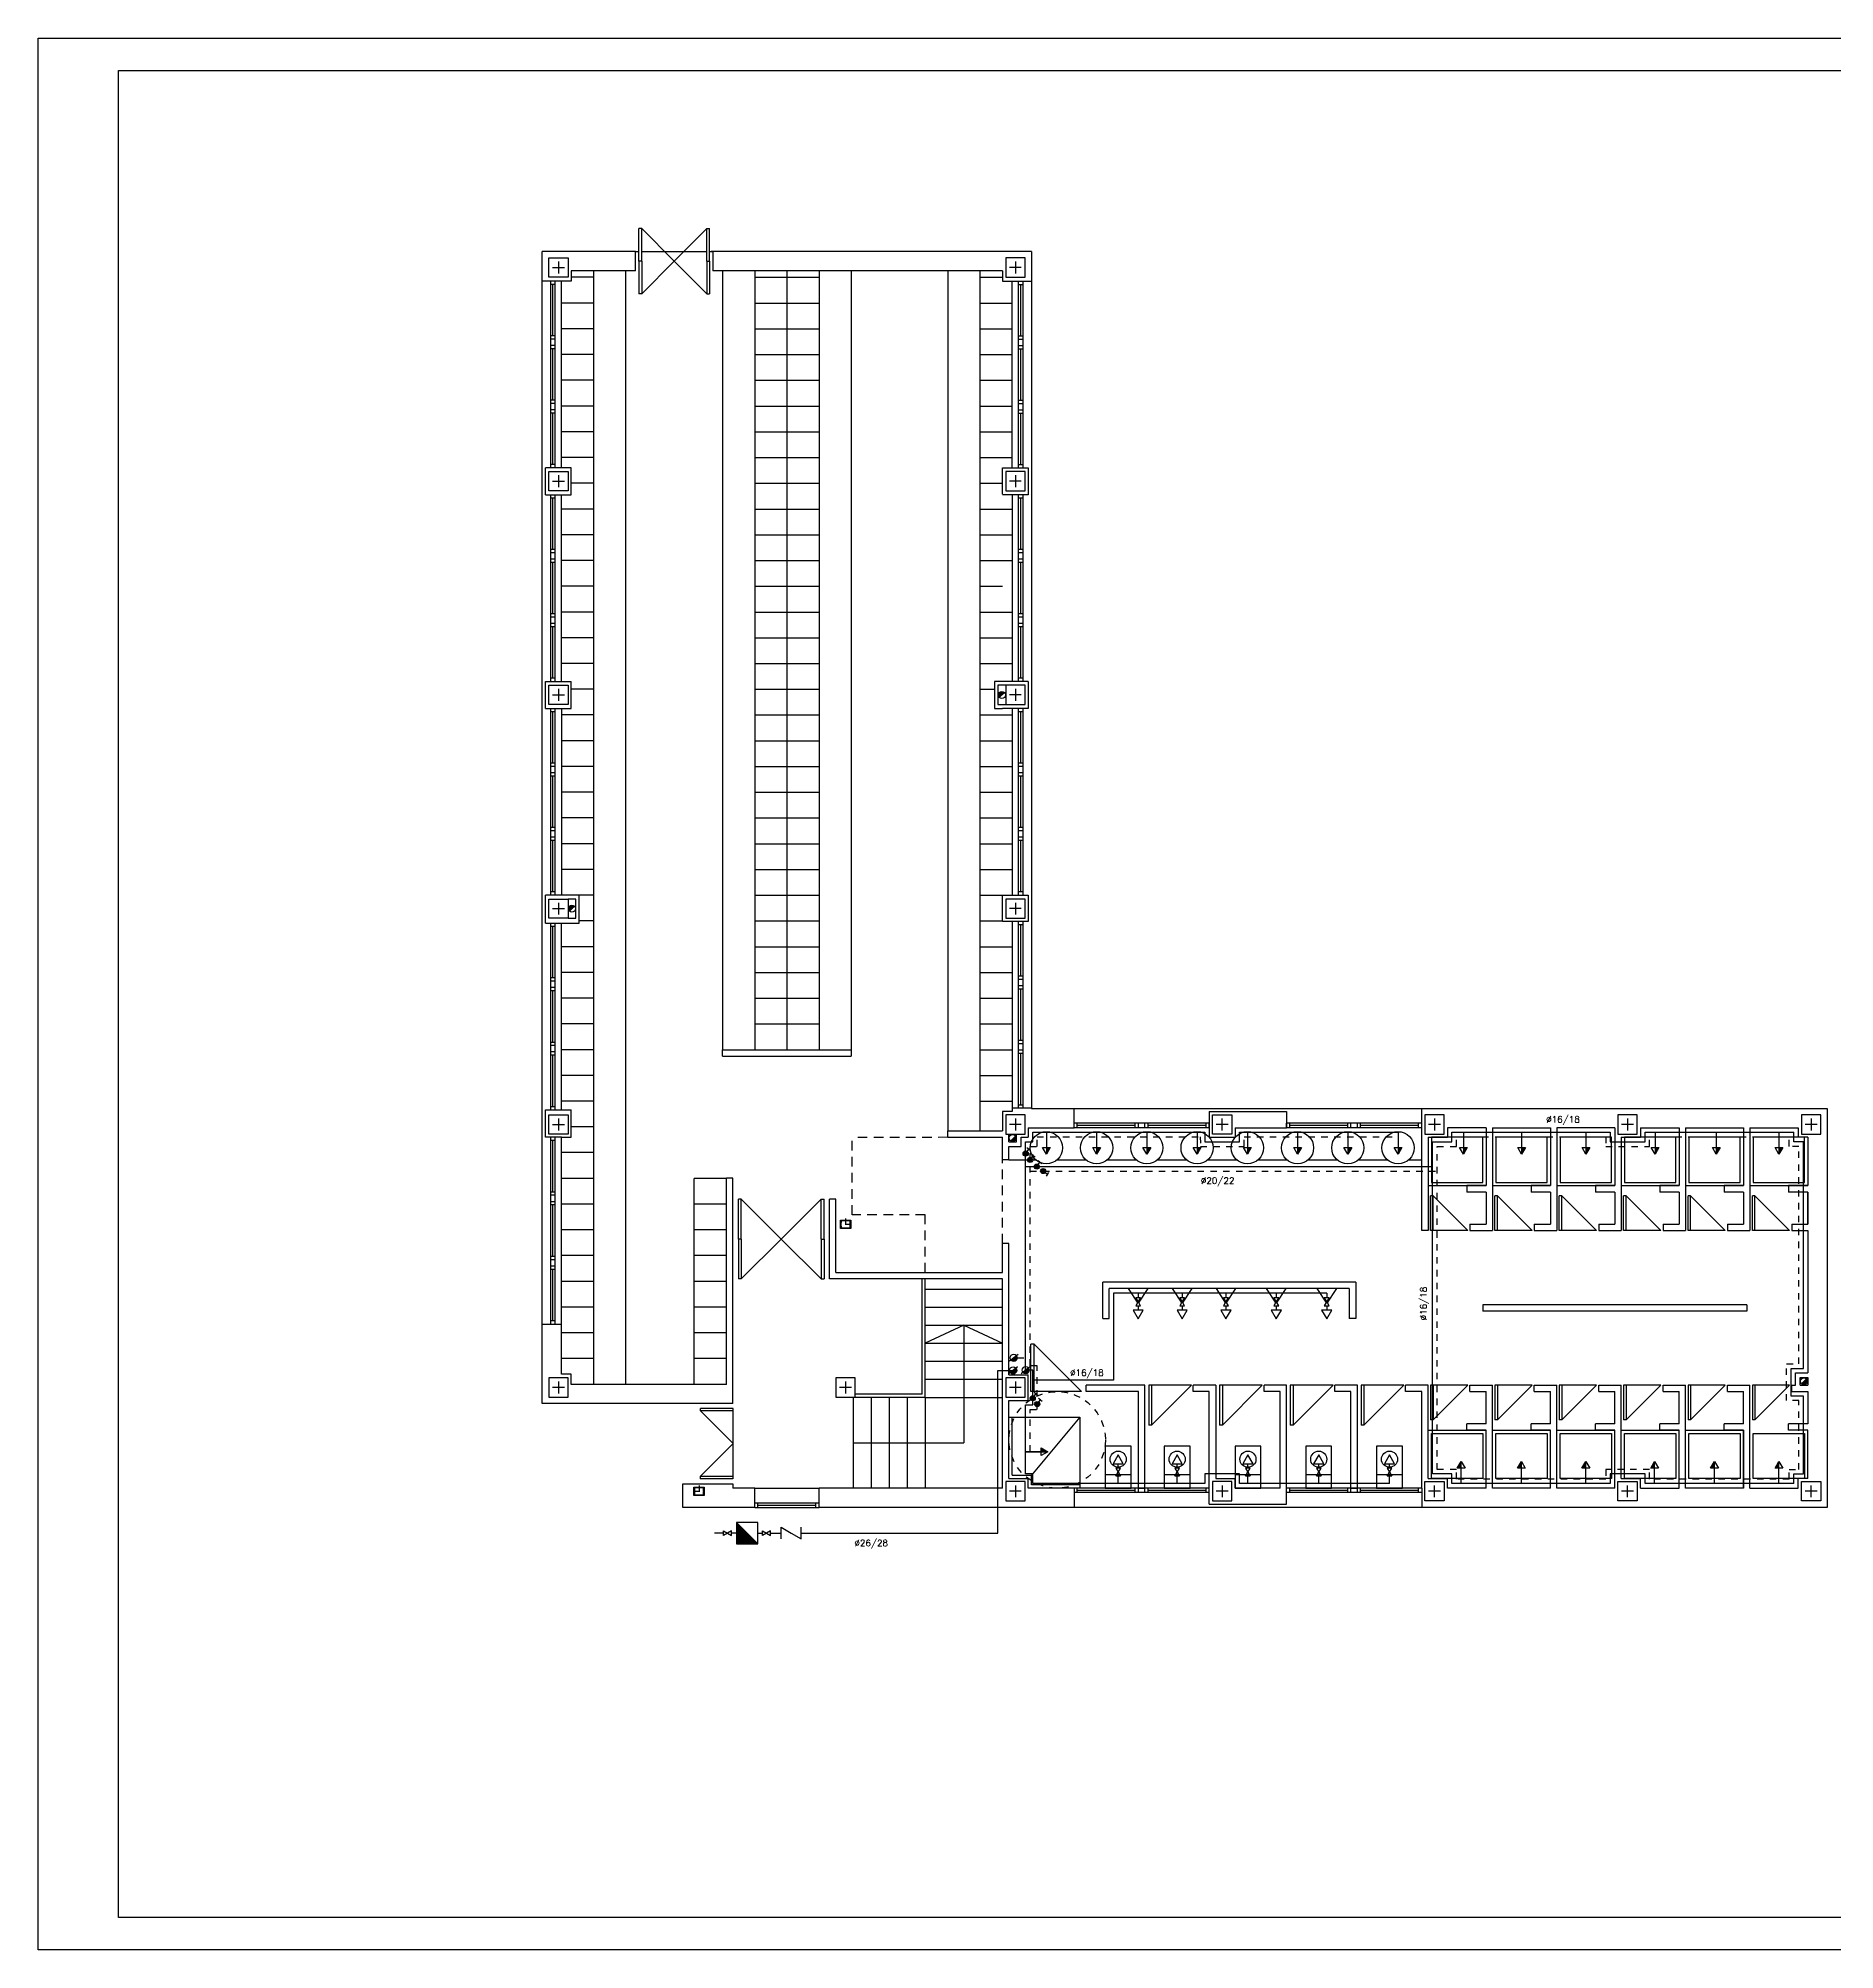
# Model space of a CAD drawing. Header units: millimetres. Extents: x 199.7 to 241.8, y 132.7 to 162.4.
# Drawn here: x 199.74 to 227.65, y 132.66 to 162.36 of the extents above; entities that cross this region are included whole.
import ezdxf

# ---------------------------------------------------------------- set-up
doc = ezdxf.new("R2010")
doc.units = ezdxf.units.MM
doc.header["$LTSCALE"] = 0.3
for name, pattern in [('TRAZO_Y_PUNTO', [1, 0.5, -0.25, 0, -0.25]), ('TRAZOS', [0.75, 0.5, -0.25]), ('TRAZOS2', [0.375, 0.25, -0.125])]:
    doc.linetypes.add(name, pattern=pattern)
for name, color, linetype in [('01', 9, 'Continuous'), ('015', 1, 'Continuous'), ('06', 6, 'Continuous'), ('AF', 5, 'Continuous'), ('Albañilería', 4, 'Continuous'), ('FT-aguac', 5, 'TRAZOS2'), ('FT-aguaf', 5, 'Continuous'), ('FT-tex', 3, 'Continuous'), ('LINEA', 3, 'Continuous'), ('MUROS', 2, 'Continuous'), ('PILARES', 2, 'Continuous'), ('PUERTAS', 3, 'Continuous'), ('TEXTOS', 7, 'Continuous'), ('VENTANAS', 9, 'Continuous')]:
    doc.layers.add(name, color=color, linetype=linetype)
doc.styles.get("Standard").update_dxf_attribs({"font": 'romans.shx'})

# ---------------------------------------------------------------- blocks, each defined once
blk = doc.blocks.new('UPN160')
blk.add_lwpolyline([(-20, 149), (-60, 152, -0.391021), (-65, 157), (-65, 160), (0, 160), (0, 0), (-65, 0), (-65, 3, -0.391021), (-60, 8), (-20, 11, 0.391021), (-10, 22), (-10, 138, 0.391021)], format="xyb", close=True)
blk = doc.blocks.new('A$C7497160C')
at = {"linetype": 'Continuous'}
for p, q in [((0.7, 0.05), (0, 0.75)), ((0, 0.75), (0, 0.05)), ((0, 0.05), (0, 0)), ((0, 0.05), (0.7, 0.05)), ((0.7, 0.05), (0.7, 0)), ((0, 0), (0.7, 0))]:
    blk.add_line(p, q, dxfattribs=at)
blk = doc.blocks.new('A$C64186889')
at = {"layer": 'PILARES', "linetype": 'Continuous', "ltscale": 0.07}
for p, q in [((0.243, 0.15), (0.057, 0.15)), ((0.15, 0.243), (0.15, 0.057))]:
    blk.add_line(p, q, dxfattribs=at)
blk.add_lwpolyline([(0, 0), (0.3, 0), (0.3, 0.3), (0, 0.3)], close=True, dxfattribs=at)
blk = doc.blocks.new('A$C702115F4')
at = {"linetype": 'Continuous'}
for p, q in [((0, 0), (0.15, 0.225)), ((0, 0), (0.3, 0)), ((0.15, 0.225), (0.3, 0))]:
    blk.add_line(p, q, dxfattribs=at)
blk = doc.blocks.new('A$C29B5331B')
at = {"layer": 'PUERTAS'}
for p, q in [((0.044, 1.24), (0, 1.24)), ((0, 0.62), (0, 1.24)), ((0.044, 1.24), (0.664, 0.62)), ((0.044, 0.62), (0.044, 1.24)), ((1.285, 1.24), (0.664, 0.62)), ((1.285, 1.24), (1.329, 1.24)), ((1.285, 0.62), (1.285, 1.24)), ((1.329, 0.62), (1.329, 1.24)), ((0.044, 0.62), (0, 0.62)), ((0.044, 0.62), (0, 0.62)), ((0, 0.62), (0, 0)), ((0.044, 0), (0.664, 0.62)), ((0.044, 0.62), (0.044, 0)), ((1.285, 0), (0.664, 0.62)), ((1.285, 0.62), (1.329, 0.62)), ((1.285, 0.62), (1.329, 0.62)), ((1.285, 0.62), (1.285, 0)), ((1.329, 0.62), (1.329, 0)), ((0.044, 0), (0, 0)), ((1.285, 0), (1.329, 0))]:
    blk.add_line(p, q, dxfattribs=at)
blk = doc.blocks.new('A$C301E6BFE')
at = {"linetype": 'Continuous'}
blk.add_line((0.441, 0), (0.441, 0.4), dxfattribs=at)
blk.add_lwpolyline([(0, 0.4), (0, 0), (0.65, 0), (0.65, 0.4)], close=True, dxfattribs=at)
blk.add_circle((0.201, 0.2), 0.125, dxfattribs=at)
blk = doc.blocks.new('A1H')
at = {"layer": '015'}
blk.add_lwpolyline([(-831, -10), (-831, 584), (10, 584), (10, -10)], close=True, dxfattribs=at)
at = {"layer": '06'}
blk.add_lwpolyline([(-806, 0), (-806, 574), (0, 574), (0, 0)], close=True, dxfattribs=at)
blk = doc.blocks.new('A$C4EC24028')
at = {"layer": 'FT-aguaf'}
blk.add_hatch(color=256, dxfattribs=at).paths.add_polyline_path([(-0.043, -0.034, 0.708028), (0.055, 0, 0.170941), (0.043, 0.034)])
blk.add_line((0.067, 0.054), (-0.067, -0.054), dxfattribs=at)
blk.add_circle((0, 0), 0.055, dxfattribs=at)
blk = doc.blocks.new('A$C485E7C59')
at = {"layer": 'AF'}
blk.add_hatch(color=256, dxfattribs=at).paths.add_polyline_path([(0, 0.104), (0, 0), (0.06, 0)])
blk.add_line((0, 0), (0, 0.104), dxfattribs=at)
at = {"layer": 'AF', "color": 7}
blk.add_lwpolyline([(-0.06, 0), (0.06, 0), (0, 0.104)], close=True, dxfattribs=at)
blk = doc.blocks.new('A$C1C5675BE')
at = {"layer": 'AF'}
blk.add_line((0, 0), (0.239, 0), dxfattribs=at)
at = {"layer": 'AF', "xscale": -1, "rotation": 270}
blk.add_blockref('A$C485E7C59', (0.239, 0), dxfattribs=at)
blk = doc.blocks.new('A$C2BCA39F3')
at = {"layer": 'FT-aguaf'}
for p, q in [((0, 0), (0.069, 0)), ((0.196, 0), (0.266, 0))]:
    blk.add_line(p, q, dxfattribs=at)
for points in [[(0.133, 0), (0.07, -0.037), (0.07, 0.037)], [(0.133, 0), (0.196, -0.037), (0.196, 0.037)], [(0.402, 0), (0.265, 0.079), (0.266, -0.079)]]:
    blk.add_lwpolyline(points, close=True, dxfattribs=at)
blk = doc.blocks.new('A$C473F2A35')
at = {"layer": 'FT-aguaf'}
for p, q in [((0, 0.24), (0, 0.309)), ((0, 0), (0, 0.112))]:
    blk.add_line(p, q, dxfattribs=at)
for points in [[(0, 0.445), (-0.079, 0.309), (0.079, 0.309)], [(0, 0.176), (0.037, 0.24), (-0.037, 0.24)], [(0, 0.176), (0.037, 0.113), (-0.037, 0.113)]]:
    blk.add_lwpolyline(points, close=True, dxfattribs=at)
blk = doc.blocks.new('A$C421F2513')
at = {"layer": 'FT-aguaf'}
blk.add_hatch(color=256, dxfattribs=at).paths.add_polyline_path([(0.04, 0, 1), (-0.04, 0, 1)])
blk.add_hatch(color=256, dxfattribs=at).paths.add_polyline_path([(0.04, 0, 1), (-0.04, 0, 1)])
for p, q in [((0, 0), (0.049, 0.068)), ((0.049, 0.068), (0.021, 0.088)), ((0.049, 0.068), (0.077, 0.048))]:
    blk.add_line(p, q, dxfattribs=at)
blk.add_circle((0, 0), 0.04, dxfattribs=at)

msp = doc.modelspace()

# ---------------------------------------------------------------- hatches: boundary and pattern name
at = {"layer": 'Albañilería'}
for points in [[(214.751, 152.196, 0.668179), (214.657, 152.158, 0.198912), (214.673, 152.119)], [(208.071, 148.876, 0.668179), (207.977, 148.838, 0.198912), (207.993, 148.799)], [(214.937, 145.275, 0.198912), (214.921, 145.314), (214.843, 145.236, 0.668179)], [(227.137, 141.456, 0.668179), (227.231, 141.495, 0.198912), (227.215, 141.533)]]:
    msp.add_hatch(color=256, dxfattribs=at).paths.add_polyline_path(points)
at = {"layer": 'FT-aguaf'}
msp.add_hatch(color=256, dxfattribs=at).paths.add_polyline_path([(210.589, 139.303), (210.589, 138.97), (210.922, 138.97)])

# ---------------------------------------------------------------- linework, layer by layer
for p, q in [((208.372, 158.647), (208.022, 158.647)), ((214.372, 158.647), (214.722, 158.647)), ((208.372, 158.247), (207.872, 158.247)), ((214.372, 158.247), (214.872, 158.247)), ((208.372, 157.847), (207.872, 157.847)), ((214.372, 157.847), (214.872, 157.847)), ((208.372, 157.447), (207.872, 157.447)), ((214.372, 157.447), (214.872, 157.447)), ((208.372, 157.047), (207.872, 157.047)), ((214.372, 157.047), (214.872, 157.047)), ((208.372, 156.647), (207.872, 156.647)), ((214.372, 156.647), (214.872, 156.647)), ((208.372, 156.247), (207.872, 156.247)), ((214.372, 156.247), (214.872, 156.247)), ((208.372, 155.847), (207.872, 155.847)), ((214.372, 155.847), (214.872, 155.847)), ((208.372, 155.447), (208.022, 155.447)), ((214.372, 155.447), (214.722, 155.447)), ((208.372, 155.047), (207.872, 155.047)), ((214.372, 155.047), (214.872, 155.047)), ((208.372, 154.647), (207.872, 154.647)), ((214.372, 154.647), (214.872, 154.647)), ((208.372, 154.247), (207.872, 154.247)), ((214.372, 154.247), (214.872, 154.247)), ((208.372, 153.847), (207.872, 153.847)), ((214.372, 153.847), (214.722, 153.847)), ((208.372, 153.447), (207.872, 153.447)), ((214.372, 153.447), (214.872, 153.447)), ((208.372, 153.047), (207.872, 153.047)), ((208.372, 153.047), (207.872, 153.047)), ((214.372, 153.047), (214.872, 153.047)), ((208.372, 152.647), (207.872, 152.647)), ((208.372, 152.647), (207.872, 152.647)), ((214.372, 152.647), (214.872, 152.647)), ((208.372, 152.247), (208.022, 152.247)), ((214.372, 152.247), (214.597, 152.247)), ((208.372, 151.847), (207.872, 151.847)), ((214.372, 151.847), (214.872, 151.847)), ((208.372, 151.447), (207.872, 151.447)), ((214.372, 151.447), (214.872, 151.447)), ((208.372, 151.047), (207.872, 151.047)), ((214.372, 151.047), (214.872, 151.047)), ((208.372, 150.647), (207.872, 150.647)), ((214.372, 150.647), (214.872, 150.647)), ((208.372, 150.247), (207.872, 150.247)), ((214.372, 150.247), (214.872, 150.247)), ((208.372, 149.847), (207.872, 149.847)), ((214.372, 149.847), (214.872, 149.847)), ((208.372, 149.447), (207.872, 149.447)), ((214.372, 149.447), (214.872, 149.447)), ((208.372, 149.047), (208.147, 149.047)), ((214.372, 149.047), (214.872, 149.047)), ((208.372, 148.647), (208.147, 148.647)), ((214.372, 148.647), (214.722, 148.647)), ((208.372, 148.247), (207.872, 148.247)), ((214.372, 148.247), (214.872, 148.247)), ((208.372, 147.847), (207.872, 147.847)), ((214.372, 147.847), (214.872, 147.847)), ((208.372, 147.447), (207.872, 147.447)), ((214.372, 147.447), (214.872, 147.447)), ((208.372, 147.047), (207.872, 147.047)), ((214.372, 147.047), (214.872, 147.047)), ((208.372, 146.647), (207.872, 146.647)), ((214.372, 146.647), (214.872, 146.647)), ((208.372, 146.247), (207.872, 146.247)), ((214.372, 146.247), (214.872, 146.247)), ((208.372, 145.847), (207.872, 145.847)), ((214.372, 145.847), (214.872, 145.847)), ((208.372, 145.447), (208.022, 145.447)), ((208.372, 145.047), (207.872, 145.047)), ((208.372, 144.647), (207.872, 144.647)), ((208.372, 144.247), (207.872, 144.247)), ((208.372, 143.847), (207.872, 143.847)), ((208.372, 143.447), (207.872, 143.447)), ((208.372, 143.047), (207.872, 143.047)), ((208.372, 142.647), (207.872, 142.647)), ((208.372, 142.647), (207.872, 142.647)), ((208.372, 142.247), (207.872, 142.247)), ((208.372, 141.847), (207.872, 141.847))]:
    msp.add_line(p, q)
at = {"linetype": 'Continuous'}
for p, q in [((208.372, 141.447), (208.372, 158.748)), ((208.872, 141.447), (208.872, 158.748)), ((210.372, 158.748), (210.372, 146.647)), ((210.872, 158.748), (210.872, 146.647)), ((210.872, 158.647), (211.872, 158.647)), ((211.372, 158.748), (211.372, 146.647)), ((211.872, 158.748), (211.872, 146.647)), ((212.372, 158.748), (212.372, 146.647)), ((213.872, 158.748), (213.872, 145.385)), ((214.372, 158.748), (214.372, 145.385)), ((210.872, 158.247), (211.872, 158.247)), ((210.872, 157.847), (211.872, 157.847)), ((210.872, 157.447), (211.872, 157.447)), ((210.872, 157.047), (211.872, 157.047)), ((210.872, 156.647), (211.872, 156.647)), ((210.872, 156.247), (211.872, 156.247)), ((210.872, 155.847), (211.872, 155.847)), ((210.872, 155.447), (211.872, 155.447)), ((210.872, 155.047), (211.872, 155.047)), ((210.872, 154.647), (211.872, 154.647)), ((210.872, 154.247), (211.872, 154.247)), ((210.872, 153.847), (211.872, 153.847)), ((210.872, 153.447), (211.872, 153.447)), ((210.872, 153.047), (211.872, 153.047)), ((210.872, 152.647), (211.872, 152.647)), ((210.872, 152.247), (211.872, 152.247)), ((210.872, 151.847), (211.872, 151.847)), ((210.872, 151.447), (211.872, 151.447)), ((210.872, 151.047), (211.872, 151.047)), ((210.872, 150.647), (211.872, 150.647)), ((210.872, 150.247), (211.872, 150.247)), ((210.872, 149.847), (211.872, 149.847)), ((210.872, 149.447), (211.872, 149.447)), ((210.872, 149.047), (211.872, 149.047)), ((210.872, 148.647), (211.872, 148.647)), ((210.872, 148.247), (211.872, 148.247)), ((210.872, 147.847), (211.872, 147.847)), ((210.872, 147.447), (211.872, 147.447)), ((210.872, 147.047), (211.872, 147.047)), ((210.434, 144.647), (209.934, 144.647)), ((209.934, 141.447), (209.934, 144.647)), ((210.434, 144.247), (209.934, 144.247)), ((210.434, 143.847), (209.934, 143.847)), ((210.434, 143.447), (209.934, 143.447)), ((210.434, 143.047), (209.934, 143.047)), ((210.434, 142.647), (209.934, 142.647)), ((210.434, 142.247), (209.934, 142.247)), ((210.434, 141.847), (209.934, 141.847))]:
    msp.add_line(p, q, dxfattribs=at)
at = {"layer": '01', "linetype": 'TRAZO_Y_PUNTO', "ltscale": 0.07}
for p, q in [((212.378, 143.932), (212.191, 143.932)), ((212.284, 144.025), (212.284, 143.839)), ((209.914, 139.785), (210.101, 139.785)), ((210.007, 139.878), (210.007, 139.691))]:
    msp.add_line(p, q, dxfattribs=at)
at = {"layer": 'Albañilería'}
for p, q in [((214.751, 152.196), (214.673, 152.119)), ((208.071, 148.876), (207.993, 148.799)), ((227.137, 141.456), (227.215, 141.533))]:
    msp.add_line(p, q, dxfattribs=at)
for centre in [(214.712, 152.158), (208.032, 148.838), (214.882, 145.275), (227.176, 141.495)]:
    msp.add_circle(centre, 0.055, dxfattribs=at)
at = {"layer": 'FT-aguac'}
for p, q in [((221.476, 140.125), (221.476, 145.145)), ((215.152, 144.761), (221.476, 144.761)), ((214.952, 141.859), (215.152, 141.859))]:
    msp.add_line(p, q, dxfattribs=at)
for points in [[(215.152, 140.4), (215.152, 141.057), (215.262, 141.057), (215.262, 141.737), (215.152, 141.737), (215.152, 145.145), (215.262, 145.145), (215.262, 145.295), (217.796, 145.295), (217.797, 145.145), (218.476, 145.145), (218.476, 145.295), (220.868, 145.295)], [(221.476, 145.145), (221.776, 145.145), (221.776, 145.295), (224.096, 145.295), (224.096, 145.145), (224.776, 145.145), (224.776, 145.295), (226.946, 145.295)], [(226.946, 139.975), (226.946, 140.125), (227.096, 140.125), (227.096, 141.195), (226.906, 141.195), (226.906, 141.765), (227.096, 141.765), (227.096, 145.145), (226.946, 145.145), (226.946, 145.295)], [(226.946, 139.975), (224.776, 139.975), (224.776, 140.125), (224.096, 140.125), (224.096, 139.975), (221.776, 139.975), (221.776, 140.125), (221.476, 140.125)]]:
    msp.add_lwpolyline(points, dxfattribs=at)
at = {"layer": 'FT-aguaf'}
for p, q in [((221.406, 140.055), (221.406, 145.215)), ((215.082, 144.831), (221.406, 144.831)), ((214.65, 139.137), (214.65, 141.663)), ((214.65, 141.663), (214.888, 141.663)), ((215.314, 140.4), (215.082, 140.4)), ((216.52, 140.144), (216.52, 140.213)), ((216.52, 139.905), (216.52, 140.017)), ((210.922, 138.97), (210.589, 139.303)), ((210.589, 139.303), (210.589, 138.97)), ((210.922, 139.303), (210.589, 139.303)), ((210.922, 138.97), (210.922, 139.303)), ((210.385, 139.137), (210.249, 139.137)), ((210.589, 139.137), (210.512, 139.137)), ((210.922, 139.137), (210.991, 139.137)), ((211.118, 139.137), (211.283, 139.137)), ((211.283, 139.047), (211.283, 139.227)), ((211.283, 139.227), (211.439, 139.137)), ((211.439, 139.137), (211.594, 139.047)), ((211.594, 139.047), (211.594, 139.227)), ((211.594, 139.137), (214.65, 139.137)), ((210.589, 138.97), (210.922, 138.97))]:
    msp.add_line(p, q, dxfattribs=at)
for points in [[(220.736, 139.905), (218.406, 139.905), (218.406, 140.055), (217.866, 140.055), (217.866, 139.905), (215.192, 139.905), (215.192, 140.055), (215.082, 140.055), (215.082, 141.127), (215.192, 141.127), (215.192, 141.667), (215.082, 141.667), (215.082, 145.215), (215.192, 145.215), (215.192, 145.365), (217.866, 145.365), (217.866, 145.215), (218.406, 145.215), (218.406, 145.365), (220.868, 145.365)], [(221.406, 145.215), (221.706, 145.215), (221.706, 145.365), (224.166, 145.365), (224.166, 145.215), (224.706, 145.215), (224.706, 145.365), (227.016, 145.365)], [(227.016, 139.905), (227.016, 140.055), (227.166, 140.055), (227.166, 141.265), (226.976, 141.265), (226.976, 141.695), (227.166, 141.695), (227.166, 145.215), (227.016, 145.215), (227.016, 145.365)], [(219.76, 142.865), (216.449, 142.865), (216.449, 141.511), (215.192, 141.511)], [(227.016, 139.905), (224.706, 139.905), (224.706, 140.055), (224.166, 140.055), (224.166, 139.905), (221.706, 139.905), (221.706, 140.055), (221.406, 140.055)]]:
    msp.add_lwpolyline(points, dxfattribs=at)
for points in [[(216.519, 140.35), (216.441, 140.213), (216.599, 140.213)], [(216.52, 140.081), (216.556, 140.144), (216.483, 140.144)], [(216.52, 140.081), (216.556, 140.018), (216.483, 140.018)], [(210.448, 139.137), (210.385, 139.1), (210.385, 139.173)], [(210.448, 139.137), (210.512, 139.1), (210.512, 139.173)], [(211.055, 139.137), (210.992, 139.1), (210.992, 139.173)], [(211.055, 139.137), (211.118, 139.1), (211.118, 139.173)]]:
    msp.add_lwpolyline(points, close=True, dxfattribs=at)
at = {"layer": 'LINEA', "linetype": 'Continuous', "ltscale": 0.07}
for p, q in [((209.021, 159.048), (209.071, 159.048)), ((209.116, 159.048), (210.128, 159.048)), ((210.172, 159.048), (210.222, 159.048)), ((207.572, 142.384), (207.572, 158.588)), ((207.872, 155.687), (207.872, 158.588)), ((214.872, 155.687), (214.872, 158.588)), ((215.172, 158.588), (215.172, 145.735)), ((207.872, 152.368), (207.872, 155.268)), ((214.872, 155.268), (214.872, 152.368)), ((207.872, 151.948), (207.872, 149.048)), ((214.872, 151.948), (214.872, 149.048)), ((207.872, 145.711), (207.872, 148.611)), ((214.872, 148.637), (214.872, 145.737)), ((215.835, 145.735), (221.236, 145.735)), ((207.872, 142.384), (207.872, 145.285)), ((207.872, 142.384), (207.872, 145.285)), ((210.872, 139.835), (211.872, 139.835))]:
    msp.add_line(p, q, dxfattribs=at)
at = {"layer": 'LINEA'}
msp.add_line((221.236, 139.535), (215.835, 139.535), dxfattribs=at)
at = {"layer": 'MUROS'}
for p, q in [((209.021, 159.048), (207.572, 159.048)), ((207.572, 158.588), (207.572, 159.048)), ((215.172, 159.048), (210.197, 159.048)), ((215.172, 159.048), (215.172, 158.588)), ((209.021, 158.748), (208.022, 158.748)), ((214.722, 158.748), (210.222, 158.748)), ((207.622, 155.268), (207.622, 155.687)), ((215.122, 155.687), (215.122, 155.268)), ((207.622, 151.948), (207.622, 152.368)), ((215.122, 152.368), (215.122, 151.948)), ((207.622, 148.611), (207.622, 149.048)), ((210.372, 146.547), (210.372, 146.647)), ((210.372, 146.647), (212.372, 146.647)), ((210.372, 146.547), (212.372, 146.547)), ((212.372, 146.647), (212.372, 146.547)), ((207.622, 145.285), (207.622, 145.711)), ((214.722, 145.685), (214.722, 145.385)), ((214.872, 145.737), (214.872, 145.685)), ((215.172, 145.737), (215.172, 145.735)), ((215.172, 145.735), (215.835, 145.735)), ((221.236, 145.735), (227.536, 145.735)), ((221.236, 143.835), (221.236, 145.735)), ((227.536, 145.735), (227.536, 139.535)), ((213.872, 145.285), (213.872, 145.385)), ((213.872, 145.385), (214.722, 145.385)), ((213.872, 145.285), (214.722, 145.285)), ((214.722, 144.935), (214.722, 145.285)), ((214.822, 145.215), (214.822, 145.335)), ((214.942, 145.215), (214.942, 145.335)), ((215.012, 145.145), (215.012, 145.285)), ((215.122, 145.435), (215.835, 145.435)), ((221.336, 145.285), (221.636, 145.285)), ((221.336, 145.285), (221.336, 143.835)), ((221.636, 145.435), (221.636, 145.285)), ((222.236, 145.435), (222.236, 144.535)), ((222.336, 145.435), (223.236, 145.435)), ((222.336, 145.435), (222.336, 143.835)), ((223.236, 145.435), (223.236, 144.535)), ((223.336, 145.435), (223.336, 143.835)), ((224.236, 145.435), (224.236, 144.535)), ((224.336, 145.285), (224.636, 145.285)), ((224.336, 145.285), (224.336, 143.835)), ((224.636, 145.435), (224.636, 145.285)), ((224.636, 145.435), (225.236, 145.435)), ((225.236, 145.435), (225.236, 144.535)), ((225.336, 145.435), (226.236, 145.435)), ((226.236, 145.435), (226.236, 144.535)), ((226.336, 145.435), (227.086, 145.435)), ((226.336, 145.435), (226.336, 143.835)), ((227.236, 145.285), (227.236, 144.535)), ((214.822, 144.935), (214.822, 145.145)), ((210.534, 144.651), (210.434, 144.651)), ((210.434, 141.447), (210.434, 144.651)), ((210.434, 141.447), (210.434, 144.651)), ((210.534, 141.147), (210.534, 144.651)), ((214.822, 144.935), (214.722, 144.935)), ((222.236, 144.535), (221.936, 144.535)), ((221.936, 144.535), (221.936, 144.435)), ((222.236, 144.435), (221.936, 144.435)), ((222.236, 144.435), (222.236, 143.935)), ((223.236, 144.535), (222.936, 144.535)), ((222.936, 144.535), (222.936, 144.435)), ((223.236, 144.435), (222.936, 144.435)), ((223.236, 144.435), (223.236, 143.935)), ((224.236, 144.535), (223.936, 144.535)), ((223.936, 144.535), (223.936, 144.435)), ((224.236, 144.435), (223.936, 144.435)), ((224.236, 144.435), (224.236, 143.935)), ((225.236, 144.535), (224.936, 144.535)), ((224.936, 144.535), (224.936, 144.435)), ((225.236, 144.435), (224.936, 144.435)), ((225.236, 144.435), (225.236, 143.935)), ((226.236, 144.535), (225.936, 144.535)), ((225.936, 144.535), (225.936, 144.435)), ((226.236, 144.435), (225.936, 144.435)), ((226.236, 144.435), (226.236, 143.935)), ((227.236, 144.535), (226.936, 144.535)), ((226.936, 144.535), (226.936, 144.435)), ((227.236, 144.435), (226.936, 144.435)), ((227.236, 144.435), (227.236, 143.935)), ((227.236, 143.935), (227.236, 144.435)), ((212.134, 144.325), (212.034, 144.325)), ((212.034, 143.085), (212.034, 144.325)), ((212.134, 143.185), (212.134, 144.325)), ((221.336, 143.835), (221.236, 143.835)), ((221.986, 143.935), (222.236, 143.935)), ((221.986, 143.935), (221.986, 143.835)), ((221.986, 143.835), (222.336, 143.835)), ((222.986, 143.935), (223.236, 143.935)), ((222.986, 143.935), (222.986, 143.835)), ((222.986, 143.835), (223.336, 143.835)), ((223.986, 143.935), (224.236, 143.935)), ((223.986, 143.935), (223.986, 143.835)), ((223.986, 143.835), (224.336, 143.835)), ((224.986, 143.935), (225.236, 143.935)), ((224.986, 143.935), (224.986, 143.835)), ((224.986, 143.835), (225.336, 143.835)), ((225.986, 143.935), (226.236, 143.935)), ((225.986, 143.935), (225.986, 143.835)), ((225.986, 143.835), (226.336, 143.835)), ((226.986, 143.935), (227.236, 143.935)), ((226.986, 143.935), (226.986, 143.835)), ((226.986, 143.835), (227.236, 143.835)), ((227.236, 143.835), (227.236, 141.625)), ((214.722, 143.185), (214.722, 143.635)), ((214.822, 143.635), (214.722, 143.635)), ((214.822, 141.597), (214.822, 143.635)), ((212.134, 143.185), (214.722, 143.185)), ((214.722, 143.085), (212.034, 143.085)), ((214.722, 139.835), (214.722, 143.085)), ((216.279, 142.47), (216.279, 143.035)), ((220.211, 143.035), (216.279, 143.035)), ((216.379, 142.47), (216.379, 142.935)), ((220.111, 142.935), (216.379, 142.935)), ((220.111, 142.935), (220.111, 142.47)), ((220.211, 143.035), (220.211, 142.47)), ((222.186, 142.685), (222.186, 142.585)), ((226.286, 142.685), (222.186, 142.685)), ((226.286, 142.585), (222.186, 142.585)), ((226.286, 142.685), (226.286, 142.585)), ((207.572, 141.147), (207.572, 142.384)), ((216.279, 142.47), (216.379, 142.47)), ((220.211, 142.47), (220.111, 142.47)), ((210.434, 141.447), (208.022, 141.447)), ((214.822, 141.597), (215.122, 141.597)), ((215.122, 141.197), (215.122, 141.597)), ((216.936, 141.435), (216.024, 141.435)), ((216.024, 141.335), (216.024, 141.435)), ((216.936, 139.835), (216.936, 141.435)), ((218.036, 141.435), (217.686, 141.435)), ((217.686, 141.335), (217.686, 141.435)), ((219.136, 141.435), (218.786, 141.435)), ((218.786, 141.335), (218.786, 141.435)), ((219.136, 139.585), (219.136, 141.435)), ((220.236, 141.435), (219.886, 141.435)), ((219.886, 141.335), (219.886, 141.435)), ((220.236, 139.835), (220.236, 141.435)), ((221.336, 141.435), (220.986, 141.435)), ((220.986, 141.335), (220.986, 141.435)), ((221.336, 139.985), (221.336, 141.435)), ((221.986, 141.435), (222.336, 141.435)), ((221.986, 141.335), (221.986, 141.435)), ((222.336, 139.835), (222.336, 141.435)), ((222.986, 141.435), (223.336, 141.435)), ((222.986, 141.335), (222.986, 141.435)), ((223.336, 139.835), (223.336, 141.435)), ((223.986, 141.435), (224.336, 141.435)), ((223.986, 141.335), (223.986, 141.435)), ((224.336, 139.985), (224.336, 141.435)), ((224.986, 141.435), (225.336, 141.435)), ((224.986, 141.335), (224.986, 141.435)), ((225.986, 141.435), (226.336, 141.435)), ((225.986, 141.335), (225.986, 141.435)), ((226.336, 139.835), (226.336, 141.435)), ((226.986, 141.435), (227.046, 141.435)), ((226.986, 141.335), (226.986, 141.435)), ((227.116, 141.435), (227.236, 141.435)), ((227.236, 141.555), (227.236, 141.435)), ((210.534, 141.147), (207.572, 141.147)), ((214.822, 141.197), (215.122, 141.197)), ((214.822, 139.985), (214.822, 141.197)), ((216.836, 141.335), (216.024, 141.335)), ((216.836, 139.835), (216.836, 141.335)), ((217.936, 141.335), (217.686, 141.335)), ((217.936, 139.585), (217.936, 141.335)), ((219.036, 141.335), (218.786, 141.335)), ((219.036, 139.835), (219.036, 141.335)), ((220.136, 141.335), (219.886, 141.335)), ((220.136, 139.835), (220.136, 141.335)), ((221.236, 141.335), (220.986, 141.335)), ((221.236, 139.835), (221.236, 141.335)), ((221.986, 141.335), (222.236, 141.335)), ((222.236, 140.835), (222.236, 141.335)), ((222.986, 141.335), (223.236, 141.335)), ((223.236, 140.835), (223.236, 141.335)), ((223.986, 141.335), (224.236, 141.335)), ((224.236, 140.835), (224.236, 141.335)), ((224.986, 141.335), (225.236, 141.335)), ((225.236, 140.835), (225.236, 141.335)), ((225.986, 141.335), (226.236, 141.335)), ((226.236, 140.835), (226.236, 141.335)), ((226.986, 141.335), (227.236, 141.335)), ((227.236, 141.335), (227.236, 140.835)), ((222.236, 140.835), (221.936, 140.835)), ((221.936, 140.735), (221.936, 140.835)), ((223.236, 140.835), (222.936, 140.835)), ((222.936, 140.735), (222.936, 140.835)), ((224.236, 140.835), (223.936, 140.835)), ((223.936, 140.735), (223.936, 140.835)), ((225.236, 140.835), (224.936, 140.835)), ((224.936, 140.735), (224.936, 140.835)), ((226.236, 140.835), (225.936, 140.835)), ((225.936, 140.735), (225.936, 140.835)), ((227.236, 140.835), (226.936, 140.835)), ((226.936, 140.735), (226.936, 140.835)), ((222.236, 140.735), (221.936, 140.735)), ((222.236, 139.835), (222.236, 140.735)), ((223.236, 140.735), (222.936, 140.735)), ((223.236, 139.835), (223.236, 140.735)), ((224.236, 140.735), (223.936, 140.735)), ((224.236, 139.835), (224.236, 140.735)), ((225.236, 140.735), (224.936, 140.735)), ((225.236, 139.835), (225.236, 140.735)), ((226.236, 140.735), (225.936, 140.735)), ((226.236, 139.835), (226.236, 140.735)), ((227.236, 140.735), (226.936, 140.735)), ((227.236, 139.985), (227.236, 140.735)), ((209.757, 139.535), (209.757, 139.9)), ((221.336, 139.985), (221.636, 139.985)), ((221.636, 139.835), (221.636, 139.985)), ((224.336, 139.985), (224.636, 139.985)), ((224.636, 139.835), (224.636, 139.985)), ((210.872, 139.835), (210.534, 139.835)), ((214.722, 139.835), (211.872, 139.835)), ((215.835, 139.835), (215.122, 139.835)), ((223.236, 139.835), (222.336, 139.835)), ((224.636, 139.835), (225.236, 139.835)), ((226.236, 139.835), (225.336, 139.835)), ((226.336, 139.835), (227.086, 139.835)), ((210.872, 139.535), (209.757, 139.535)), ((215.835, 139.535), (211.872, 139.535)), ((227.536, 139.535), (221.236, 139.535))]:
    msp.add_line(p, q, dxfattribs=at)
at = {"layer": 'MUROS', "linetype": 'Continuous', "ltscale": 0.07}
for p, q in [((209.021, 158.748), (209.021, 159.048)), ((210.222, 159.048), (210.222, 158.748)), ((208.022, 158.748), (208.022, 158.588)), ((214.722, 158.748), (214.722, 158.588)), ((208.022, 158.588), (207.572, 158.588)), ((214.722, 158.588), (215.172, 158.588)), ((208.022, 155.687), (207.622, 155.687)), ((208.022, 155.268), (208.022, 155.687)), ((214.722, 155.687), (215.122, 155.687)), ((214.722, 155.278), (214.722, 155.687)), ((207.622, 155.268), (208.022, 155.268)), ((215.122, 155.268), (214.722, 155.268)), ((207.622, 152.368), (208.022, 152.368)), ((208.022, 151.948), (208.022, 152.368)), ((215.122, 152.368), (214.722, 152.368)), ((207.622, 151.948), (208.022, 151.948)), ((215.122, 151.948), (214.722, 151.948)), ((208.022, 149.048), (207.622, 149.048)), ((214.722, 149.048), (215.122, 149.048)), ((214.722, 148.638), (214.722, 149.048)), ((215.122, 149.048), (215.122, 148.638)), ((207.622, 148.611), (208.022, 148.611)), ((215.122, 148.638), (214.722, 148.638)), ((207.622, 145.711), (208.022, 145.711)), ((208.022, 145.285), (208.022, 145.711)), ((214.872, 145.685), (214.722, 145.685)), ((215.172, 145.737), (214.872, 145.737)), ((215.835, 145.435), (215.835, 145.735)), ((217.936, 145.685), (219.136, 145.685)), ((217.936, 145.685), (217.936, 145.285)), ((219.136, 145.685), (219.136, 145.435)), ((207.872, 145.285), (207.622, 145.285)), ((207.872, 145.285), (207.872, 145.285)), ((207.872, 145.285), (208.022, 145.285)), ((214.822, 145.335), (214.942, 145.335)), ((215.012, 145.285), (215.122, 145.285)), ((215.122, 145.435), (215.122, 145.285)), ((217.936, 145.285), (218.336, 145.285)), ((218.336, 145.435), (219.136, 145.435)), ((218.336, 145.435), (218.336, 145.285)), ((222.236, 145.435), (221.636, 145.435)), ((224.236, 145.435), (223.336, 145.435)), ((225.336, 145.435), (225.336, 143.835)), ((227.086, 145.435), (227.086, 145.285)), ((227.236, 145.285), (227.086, 145.285)), ((214.822, 145.215), (214.942, 145.215)), ((214.822, 145.145), (215.012, 145.145)), ((207.572, 142.384), (207.872, 142.384)), ((207.872, 141.607), (207.872, 142.384)), ((208.022, 141.607), (207.872, 141.607)), ((208.022, 141.447), (208.022, 141.607)), ((218.036, 141.435), (218.036, 139.985)), ((225.336, 139.835), (225.336, 141.435)), ((209.757, 139.9), (210.534, 139.9)), ((210.534, 139.9), (210.534, 139.835)), ((214.822, 139.985), (215.122, 139.985)), ((215.122, 139.835), (215.122, 139.985)), ((218.036, 139.985), (218.336, 139.985)), ((218.336, 139.835), (218.336, 139.985)), ((227.086, 139.835), (227.086, 139.985)), ((227.236, 139.985), (227.086, 139.985)), ((210.872, 139.535), (210.872, 139.835)), ((211.872, 139.535), (211.872, 139.835)), ((215.835, 139.835), (215.835, 139.535)), ((216.836, 139.835), (216.936, 139.835)), ((219.036, 139.835), (218.336, 139.835)), ((220.136, 139.835), (220.236, 139.835)), ((221.236, 139.835), (221.236, 139.535)), ((222.236, 139.835), (221.636, 139.835)), ((224.236, 139.835), (223.336, 139.835)), ((217.936, 139.585), (219.136, 139.585))]:
    msp.add_line(p, q, dxfattribs=at)
for points in [[(214.722, 152.368), (214.597, 152.368), (214.597, 151.948), (214.722, 151.948)], [(214.772, 152.308), (214.652, 152.308), (214.652, 152.008), (214.772, 152.008)], [(207.972, 148.688), (208.092, 148.688), (208.092, 148.988), (207.972, 148.988)], [(208.022, 148.611), (208.147, 148.611), (208.147, 149.048), (208.022, 149.048)], [(227.046, 141.435), (227.046, 141.625), (227.236, 141.625)], [(227.116, 141.435), (227.116, 141.555), (227.236, 141.555)]]:
    msp.add_lwpolyline(points, dxfattribs=at)
at = {"layer": 'PUERTAS'}
for p, q in [((209.071, 158.898), (209.071, 159.404)), ((209.116, 159.404), (209.071, 159.404)), ((209.116, 158.898), (209.116, 159.404)), ((209.116, 159.404), (209.622, 158.898)), ((210.128, 159.404), (209.622, 158.898)), ((210.128, 158.898), (210.128, 159.404)), ((210.128, 159.404), (210.172, 159.404)), ((210.172, 158.898), (210.172, 159.404)), ((209.071, 158.898), (209.071, 158.391)), ((209.116, 158.898), (209.071, 158.898)), ((209.116, 158.898), (209.071, 158.898)), ((209.116, 158.898), (209.116, 158.391)), ((209.116, 158.391), (209.622, 158.898)), ((210.128, 158.391), (209.622, 158.898)), ((210.128, 158.898), (210.128, 158.391)), ((210.128, 158.898), (210.172, 158.898)), ((210.128, 158.898), (210.172, 158.898)), ((210.172, 158.898), (210.172, 158.391)), ((209.116, 158.391), (209.071, 158.391)), ((210.128, 158.391), (210.172, 158.391)), ((221.386, 145.285), (221.386, 144.585)), ((222.186, 145.285), (221.386, 145.285)), ((222.186, 144.585), (222.186, 145.285)), ((222.386, 145.285), (222.386, 144.585)), ((223.186, 145.285), (222.386, 145.285)), ((223.186, 144.585), (223.186, 145.285)), ((223.386, 145.285), (223.386, 144.585)), ((224.186, 145.285), (223.386, 145.285)), ((224.186, 144.585), (224.186, 145.285)), ((224.386, 145.285), (224.386, 144.585)), ((225.186, 145.285), (224.386, 145.285)), ((225.186, 144.585), (225.186, 145.285)), ((225.386, 145.285), (225.386, 144.585)), ((226.186, 145.285), (225.386, 145.285)), ((226.186, 144.585), (226.186, 145.285)), ((226.386, 145.285), (226.386, 144.585)), ((227.186, 145.285), (226.386, 145.285)), ((227.186, 144.585), (227.186, 145.285)), ((214.822, 144.935), (215.24, 144.935)), ((215.569, 144.935), (216.02, 144.935)), ((216.349, 144.935), (216.801, 144.935)), ((217.13, 144.935), (217.581, 144.935)), ((217.91, 144.935), (218.362, 144.935)), ((218.691, 144.935), (219.143, 144.935)), ((219.472, 144.935), (219.923, 144.935)), ((220.252, 144.935), (220.704, 144.935)), ((221.033, 144.935), (221.236, 144.935)), ((221.336, 144.535), (222.236, 144.535)), ((221.386, 144.585), (222.186, 144.585)), ((222.336, 144.535), (223.236, 144.535)), ((222.386, 144.585), (223.186, 144.585)), ((223.336, 144.535), (224.236, 144.535)), ((223.386, 144.585), (224.186, 144.585)), ((224.336, 144.535), (225.236, 144.535)), ((224.386, 144.585), (225.186, 144.585)), ((225.336, 144.535), (226.236, 144.535)), ((225.386, 144.585), (226.186, 144.585)), ((226.336, 144.535), (227.236, 144.535)), ((226.386, 144.585), (227.186, 144.585)), ((213.472, 141.295), (213.472, 143.085)), ((213.522, 141.245), (213.522, 143.085)), ((213.522, 142.925), (214.722, 142.925)), ((213.522, 142.645), (214.722, 142.645)), ((213.522, 142.365), (214.722, 142.365)), ((214.122, 142.365), (213.522, 142.085)), ((213.522, 142.365), (214.722, 142.365)), ((214.122, 142.365), (214.722, 142.085)), ((214.122, 142.365), (214.122, 140.54)), ((213.522, 142.085), (214.722, 142.085)), ((213.522, 141.805), (214.722, 141.805)), ((213.522, 141.525), (214.722, 141.525)), ((213.522, 141.245), (212.401, 141.245)), ((212.402, 141.245), (212.402, 139.835)), ((213.472, 141.295), (212.434, 141.295)), ((212.682, 141.245), (212.682, 139.835)), ((212.962, 141.245), (212.962, 139.835)), ((213.242, 141.245), (213.242, 139.835)), ((213.522, 141.245), (213.522, 139.835)), ((213.522, 141.245), (214.722, 141.245)), ((214.822, 140.935), (215.922, 140.935)), ((214.872, 140.035), (214.872, 140.935)), ((215.922, 140.935), (215.172, 140.035)), ((215.922, 140.935), (215.922, 139.835)), ((212.401, 140.54), (214.122, 140.54)), ((221.336, 140.735), (222.236, 140.735)), ((221.386, 139.985), (221.386, 140.685)), ((221.386, 140.685), (222.186, 140.685)), ((222.186, 140.685), (222.186, 139.985)), ((222.336, 140.735), (223.236, 140.735)), ((222.386, 139.985), (222.386, 140.685)), ((222.386, 140.685), (223.186, 140.685)), ((223.186, 140.685), (223.186, 139.985)), ((223.336, 140.735), (224.236, 140.735)), ((223.386, 139.985), (223.386, 140.685)), ((223.386, 140.685), (224.186, 140.685)), ((224.186, 140.685), (224.186, 139.985)), ((224.336, 140.735), (225.236, 140.735)), ((224.386, 139.985), (224.386, 140.685)), ((224.386, 140.685), (225.186, 140.685)), ((225.186, 140.685), (225.186, 139.985)), ((225.386, 139.985), (225.386, 140.685)), ((225.386, 140.685), (226.186, 140.685)), ((226.186, 140.685), (226.186, 139.985)), ((226.386, 139.985), (226.386, 140.685)), ((226.386, 140.685), (227.186, 140.685)), ((227.186, 140.685), (227.186, 139.985)), ((214.872, 140.035), (215.172, 140.035)), ((215.172, 139.885), (215.172, 140.035)), ((222.186, 139.985), (221.386, 139.985)), ((223.186, 139.985), (222.386, 139.985)), ((224.186, 139.985), (223.386, 139.985)), ((225.186, 139.985), (224.386, 139.985)), ((226.186, 139.985), (225.386, 139.985)), ((227.186, 139.985), (226.386, 139.985)), ((215.922, 139.885), (215.172, 139.885))]:
    msp.add_line(p, q, dxfattribs=at)
at = {"layer": 'PUERTAS', "linetype": 'TRAZOS'}
for p, q in [((213.872, 145.285), (212.388, 145.282)), ((212.388, 144.082), (212.388, 145.282)), ((214.722, 143.635), (214.722, 144.935)), ((213.522, 144.082), (212.388, 144.082)), ((213.522, 143.185), (213.522, 144.082))]:
    msp.add_line(p, q, dxfattribs=at)
at = {"layer": 'PUERTAS'}
msp.add_lwpolyline([(225.336, 140.735), (226.236, 140.735), (226.236, 139.835), (225.336, 139.835)], close=True, dxfattribs=at)
for centre in [(215.404, 145.123), (216.185, 145.123), (216.965, 145.123), (217.746, 145.123), (218.527, 145.123), (219.307, 145.123), (220.088, 145.123), (220.868, 145.123)]:
    msp.add_circle(centre, 0.25, dxfattribs=at)
at = {"layer": 'PUERTAS', "linetype": 'TRAZOS', "ltscale": 0.07}
msp.add_circle((215.572, 140.585), 0.75, dxfattribs=at)
at = {"layer": 'VENTANAS', "linetype": 'Continuous', "ltscale": 0.07}
for p, q in [((207.702, 155.687), (207.702, 158.588)), ((207.772, 158.538), (207.702, 158.538)), ((207.737, 157.737), (207.737, 158.538)), ((207.772, 155.687), (207.772, 158.588)), ((214.972, 155.687), (214.972, 158.588)), ((214.972, 158.538), (215.042, 158.538)), ((215.007, 157.737), (215.007, 158.538)), ((215.042, 155.687), (215.042, 158.588)), ((207.772, 157.737), (207.702, 157.737)), ((214.972, 157.737), (215.042, 157.737)), ((207.772, 157.687), (207.702, 157.687)), ((207.772, 157.587), (207.702, 157.587)), ((207.772, 157.537), (207.702, 157.537)), ((207.737, 156.737), (207.737, 157.537)), ((214.972, 157.687), (215.042, 157.687)), ((214.972, 157.587), (215.042, 157.587)), ((214.972, 157.537), (215.042, 157.537)), ((215.007, 156.737), (215.007, 157.537)), ((207.772, 156.737), (207.702, 156.737)), ((207.772, 156.687), (207.702, 156.687)), ((207.772, 156.587), (207.702, 156.587)), ((207.772, 156.537), (207.702, 156.537)), ((207.737, 155.737), (207.737, 156.537)), ((214.972, 156.737), (215.042, 156.737)), ((214.972, 156.687), (215.042, 156.687)), ((214.972, 156.587), (215.042, 156.587)), ((214.972, 156.537), (215.042, 156.537)), ((215.007, 155.737), (215.007, 156.537)), ((207.772, 155.737), (207.702, 155.737)), ((214.972, 155.737), (215.042, 155.737)), ((207.702, 152.367), (207.702, 155.268)), ((207.772, 155.218), (207.702, 155.218)), ((207.737, 154.417), (207.737, 155.218)), ((207.772, 152.367), (207.772, 155.268)), ((214.972, 152.367), (214.972, 155.268)), ((215.042, 155.218), (214.972, 155.218)), ((215.007, 154.417), (215.007, 155.218)), ((215.042, 152.367), (215.042, 155.268)), ((207.772, 154.417), (207.702, 154.417)), ((207.772, 154.367), (207.702, 154.367)), ((207.772, 154.267), (207.702, 154.267)), ((207.772, 154.217), (207.702, 154.217)), ((207.737, 153.417), (207.737, 154.217)), ((215.042, 154.417), (214.972, 154.417)), ((215.042, 154.367), (214.972, 154.367)), ((215.042, 154.267), (214.972, 154.267)), ((215.042, 154.217), (214.972, 154.217)), ((215.007, 153.417), (215.007, 154.217)), ((207.772, 153.417), (207.702, 153.417)), ((207.772, 153.367), (207.702, 153.367)), ((207.772, 153.267), (207.702, 153.267)), ((215.042, 153.417), (214.972, 153.417)), ((215.042, 153.367), (214.972, 153.367)), ((215.042, 153.267), (214.972, 153.267)), ((207.772, 153.217), (207.702, 153.217)), ((207.737, 152.417), (207.737, 153.217)), ((215.042, 153.217), (214.972, 153.217)), ((215.007, 152.417), (215.007, 153.217)), ((207.772, 152.417), (207.702, 152.417)), ((215.042, 152.417), (214.972, 152.417)), ((207.702, 149.047), (207.702, 151.948)), ((207.772, 151.898), (207.702, 151.898)), ((207.737, 151.097), (207.737, 151.898)), ((207.772, 149.047), (207.772, 151.948)), ((214.972, 149.048), (214.972, 151.948)), ((215.042, 151.898), (214.972, 151.898)), ((215.007, 151.098), (215.007, 151.898)), ((215.042, 149.048), (215.042, 151.948)), ((207.772, 151.097), (207.702, 151.097)), ((207.772, 151.047), (207.702, 151.047)), ((207.772, 150.947), (207.702, 150.947)), ((207.772, 150.897), (207.702, 150.897)), ((207.737, 150.097), (207.737, 150.897)), ((215.042, 151.098), (214.972, 151.098)), ((215.042, 151.048), (214.972, 151.048)), ((215.042, 150.948), (214.972, 150.948)), ((215.042, 150.898), (214.972, 150.898)), ((215.007, 150.098), (215.007, 150.898)), ((207.772, 150.097), (207.702, 150.097)), ((207.772, 150.047), (207.702, 150.047)), ((215.042, 150.098), (214.972, 150.098)), ((215.042, 150.048), (214.972, 150.048)), ((207.772, 149.947), (207.702, 149.947)), ((207.772, 149.897), (207.702, 149.897)), ((207.737, 149.097), (207.737, 149.897)), ((215.042, 149.948), (214.972, 149.948)), ((215.042, 149.898), (214.972, 149.898)), ((215.007, 149.098), (215.007, 149.898)), ((207.772, 149.097), (207.702, 149.097)), ((215.042, 149.098), (214.972, 149.098)), ((207.702, 145.711), (207.702, 148.611)), ((207.772, 148.561), (207.702, 148.561)), ((207.737, 147.761), (207.737, 148.561)), ((207.772, 145.711), (207.772, 148.611)), ((214.972, 145.737), (214.972, 148.638)), ((215.042, 148.588), (214.972, 148.588)), ((215.007, 147.787), (215.007, 148.588)), ((215.042, 145.737), (215.042, 148.638)), ((207.772, 147.761), (207.702, 147.761)), ((207.772, 147.711), (207.702, 147.711)), ((207.772, 147.611), (207.702, 147.611)), ((215.042, 147.787), (214.972, 147.787)), ((215.042, 147.737), (214.972, 147.737)), ((215.042, 147.637), (214.972, 147.637)), ((207.772, 147.561), (207.702, 147.561)), ((207.737, 146.761), (207.737, 147.561)), ((215.042, 147.587), (214.972, 147.587)), ((215.007, 146.787), (215.007, 147.587)), ((207.772, 146.761), (207.702, 146.761)), ((215.042, 146.787), (214.972, 146.787)), ((215.042, 146.737), (214.972, 146.737)), ((207.772, 146.711), (207.702, 146.711)), ((207.772, 146.611), (207.702, 146.611)), ((207.772, 146.561), (207.702, 146.561)), ((207.737, 145.761), (207.737, 146.561)), ((215.042, 146.637), (214.972, 146.637)), ((215.042, 146.587), (214.972, 146.587)), ((215.007, 145.787), (215.007, 146.587)), ((207.772, 145.761), (207.702, 145.761)), ((215.042, 145.787), (214.972, 145.787)), ((207.702, 142.384), (207.702, 145.285)), ((207.772, 145.235), (207.702, 145.235)), ((207.737, 144.434), (207.737, 145.235)), ((207.772, 142.384), (207.772, 145.285)), ((215.885, 145.435), (215.885, 145.505)), ((216.786, 145.47), (215.885, 145.47)), ((216.786, 145.435), (216.786, 145.505)), ((216.836, 145.435), (216.836, 145.505)), ((216.936, 145.435), (216.936, 145.505)), ((217.886, 145.47), (216.985, 145.47)), ((216.986, 145.435), (216.986, 145.505)), ((217.886, 145.435), (217.886, 145.505)), ((217.936, 145.435), (217.936, 145.505)), ((219.136, 145.435), (219.136, 145.505)), ((220.086, 145.47), (219.185, 145.47)), ((219.186, 145.435), (219.186, 145.505)), ((220.086, 145.435), (220.086, 145.505)), ((220.136, 145.435), (220.136, 145.505)), ((220.236, 145.435), (220.236, 145.505)), ((220.286, 145.435), (220.286, 145.505)), ((221.186, 145.47), (220.286, 145.47)), ((221.186, 145.435), (221.186, 145.505)), ((207.772, 144.434), (207.702, 144.434)), ((207.772, 144.384), (207.702, 144.384)), ((207.772, 144.284), (207.702, 144.284)), ((207.772, 144.234), (207.702, 144.234)), ((207.737, 143.434), (207.737, 144.234)), ((207.772, 143.434), (207.702, 143.434)), ((207.772, 143.384), (207.702, 143.384)), ((207.772, 143.284), (207.702, 143.284)), ((207.772, 143.234), (207.702, 143.234)), ((207.737, 142.434), (207.737, 143.234)), ((207.772, 142.434), (207.702, 142.434)), ((210.872, 139.605), (211.872, 139.605)), ((210.922, 139.535), (210.922, 139.605)), ((211.822, 139.535), (211.822, 139.605)), ((215.885, 139.765), (215.885, 139.835)), ((216.786, 139.8), (215.885, 139.8)), ((216.786, 139.765), (216.786, 139.835)), ((216.836, 139.765), (216.836, 139.835)), ((216.936, 139.765), (216.936, 139.835)), ((217.886, 139.8), (216.985, 139.8)), ((216.986, 139.765), (216.986, 139.835)), ((217.886, 139.765), (217.886, 139.835)), ((217.936, 139.765), (217.936, 139.835)), ((219.136, 139.765), (219.136, 139.835)), ((220.086, 139.8), (219.185, 139.8)), ((219.186, 139.765), (219.186, 139.835)), ((220.086, 139.765), (220.086, 139.835)), ((220.136, 139.765), (220.136, 139.835)), ((220.236, 139.765), (220.236, 139.835)), ((220.286, 139.765), (220.286, 139.835)), ((221.186, 139.8), (220.286, 139.8)), ((221.186, 139.765), (221.186, 139.835)), ((210.872, 139.535), (211.872, 139.535)), ((210.922, 139.57), (211.822, 139.57))]:
    msp.add_line(p, q, dxfattribs=at)
at = {"layer": 'VENTANAS'}
for p, q in [((217.936, 145.505), (215.835, 145.505)), ((217.936, 145.435), (215.835, 145.435)), ((221.236, 145.505), (219.136, 145.505)), ((221.236, 145.435), (219.136, 145.435)), ((217.936, 139.835), (215.835, 139.835)), ((217.936, 139.765), (215.835, 139.765)), ((221.236, 139.835), (219.136, 139.835)), ((221.236, 139.765), (219.136, 139.765))]:
    msp.add_line(p, q, dxfattribs=at)

# ---------------------------------------------------------------- block references
msp.add_blockref('A$C29B5331B', (210.62, 143.085))
at = {"layer": 'FT-aguaf'}
for name, p, rotation in [('A$C1C5675BE', (215.404, 145.365), 270), ('A$C1C5675BE', (216.185, 145.365), 270), ('A$C1C5675BE', (216.965, 145.365), 270), ('A$C1C5675BE', (217.746, 145.365), 270), ('A$C1C5675BE', (218.527, 145.365), 270), ('A$C1C5675BE', (219.307, 145.365), 270), ('A$C1C5675BE', (220.088, 145.365), 270), ('A$C1C5675BE', (220.868, 145.365), 270), ('A$C1C5675BE', (221.885, 145.365), 270), ('A$C1C5675BE', (222.788, 145.365), 270), ('A$C1C5675BE', (223.788, 145.365), 270), ('A$C1C5675BE', (224.863, 145.365), 270), ('A$C1C5675BE', (225.812, 145.365), 270), ('A$C1C5675BE', (226.786, 145.365), 270), ('A$C421F2513', (215.355, 144.761), 270), ('A$C2BCA39F3', (216.83, 142.865), 270), ('A$C2BCA39F3', (217.513, 142.865), 270), ('A$C2BCA39F3', (218.195, 142.865), 270), ('A$C2BCA39F3', (218.977, 142.865), 270), ('A$C2BCA39F3', (219.76, 142.865), 270), ('A$C1C5675BE', (221.849, 139.905), 90), ('A$C1C5675BE', (222.786, 139.905), 90), ('A$C1C5675BE', (223.786, 139.905), 90), ('A$C1C5675BE', (224.854, 139.905), 90), ('A$C1C5675BE', (225.786, 139.905), 90), ('A$C1C5675BE', (226.786, 139.905), 90)]:
    msp.add_blockref(name, p, dxfattribs=dict(at, rotation=rotation))
for name, p in [('A$C421F2513', (215.082, 145.032)), ('A$C421F2513', (215.152, 144.935)), ('A$C421F2513', (215.255, 144.831)), ('A$C4EC24028', (214.888, 141.663)), ('A$C4EC24028', (214.897, 141.859)), ('A$C4EC24028', (215.082, 141.667)), ('A$C421F2513', (215.192, 141.231)), ('A$C421F2513', (215.262, 141.14)), ('A$C1C5675BE', (215.082, 140.4)), ('A$C473F2A35', (217.436, 139.905)), ('A$C473F2A35', (218.536, 139.905)), ('A$C473F2A35', (219.636, 139.905)), ('A$C473F2A35', (220.736, 139.905))]:
    msp.add_blockref(name, p, dxfattribs=at)
at = {"layer": 'PILARES', "linetype": 'Continuous', "ltscale": 0.07, "xscale": -1}
for p in [(207.972, 158.648), (207.972, 158.648), (207.972, 155.328), (207.972, 155.328), (207.972, 152.008), (207.972, 152.008), (207.972, 148.688), (207.972, 148.688), (207.972, 145.335)]:
    msp.add_blockref('A$C64186889', p, dxfattribs=at)
at = {"layer": 'PILARES', "linetype": 'Continuous', "ltscale": 0.07}
for p in [(214.772, 158.648), (214.772, 155.328), (214.772, 152.008), (214.772, 148.688), (214.772, 145.335), (221.286, 145.335), (224.286, 145.335), (227.136, 145.335), (207.672, 141.247), (212.134, 141.247), (214.772, 141.247), (214.772, 139.635), (217.986, 139.635)]:
    msp.add_blockref('A$C64186889', p, dxfattribs=at)
at = {"layer": 'PILARES', "linetype": 'Continuous', "ltscale": 0.07, "xscale": -1, "rotation": 180}
for p in [(217.986, 145.635), (221.286, 139.935), (224.286, 139.935), (227.136, 139.935)]:
    msp.add_blockref('A$C64186889', p, dxfattribs=at)
at = {"layer": 'PILARES', "linetype": 'Continuous', "ltscale": 0.07, "xscale": 0.0009999999999763531, "yscale": 0.0009999999999763531, "zscale": 0.001}
for p, rotation in [((212.364, 143.997), 90), ((212.204, 143.867), 270), ((210.087, 139.85), 90), ((209.927, 139.72), 270)]:
    msp.add_blockref('UPN160', p, dxfattribs=dict(at, rotation=rotation))
at = {"layer": 'PUERTAS'}
for p, xscale, yscale, zscale, rotation in [((221.374, 143.835), -0.7714313149776899, 0.7714313149776899, 0.7714313149777108, 270), ((222.374, 143.835), -0.7714313149776899, 0.7714313149776899, 0.7714313149777108, 270), ((223.374, 143.835), -0.7714313149776899, 0.7714313149776899, 0.7714313149777108, 270), ((224.374, 143.835), -0.7714313149776899, 0.7714313149776899, 0.7714313149777108, 270), ((225.374, 143.835), -0.7714313149776899, 0.7714313149776899, 0.7714313149777108, 270), ((226.374, 143.835), -0.7714313149776899, 0.7714313149776899, 0.7714313149777108, 270), ((215.163, 141.335), -1.051982582871574, 1.051982582871574, 1.051982582871617, 270), ((216.994, 141.435), 0.8859466465852393, 0.8859466465852393, 0.8859466465852801, 270), ((218.094, 141.435), 0.8859466465852393, 0.8859466465852393, 0.8859466465852801, 270), ((219.194, 141.435), 0.8859466465852393, 0.8859466465852393, 0.8859466465852801, 270), ((220.295, 141.435), 0.8859466465852393, 0.8859466465852393, 0.8859466465852801, 270), ((221.374, 141.435), 0.7714313149776899, 0.7714313149776899, 0.7714313149777108, 270), ((222.374, 141.435), 0.7714313149776899, 0.7714313149776899, 0.7714313149777108, 270), ((223.374, 141.435), 0.7714313149776899, 0.7714313149776899, 0.7714313149777108, 270), ((224.374, 141.435), 0.7714313149776899, 0.7714313149776899, 0.7714313149777108, 270), ((225.374, 141.435), 0.7714313149776899, 0.7714313149776899, 0.7714313149777108, 270), ((226.374, 141.435), 0.7714313149776899, 0.7714313149776899, 0.7714313149777108, 270), ((210.537, 141.071), 0.7258725996325666, 0.7258725996325666, 0.7258725996325956, 180)]:
    msp.add_blockref('A$C7497160C', p, dxfattribs=dict(at, xscale=xscale, yscale=yscale, zscale=zscale, rotation=rotation))
for name, p, rotation in [('A$C702115F4', (216.98, 142.935), 180), ('A$C702115F4', (217.663, 142.935), 180), ('A$C702115F4', (218.345, 142.935), 180), ('A$C702115F4', (219.127, 142.935), 180), ('A$C702115F4', (219.91, 142.935), 180), ('A$C301E6BFE', (216.32, 140.485), 270), ('A$C301E6BFE', (217.236, 140.485), 270), ('A$C301E6BFE', (218.336, 140.485), 270), ('A$C301E6BFE', (219.436, 140.485), 270), ('A$C301E6BFE', (220.536, 140.485), 270)]:
    msp.add_blockref(name, p, dxfattribs=dict(at, rotation=rotation))
at = {"layer": 'PUERTAS', "xscale": -0.7258725996325666, "yscale": 0.7258725996325666, "zscale": 0.7258725996325956}
msp.add_blockref('A$C7497160C', (210.534, 139.979), dxfattribs=at)
at = {"layer": 'TEXTOS', "linetype": 'Continuous', "ltscale": 0.07, "xscale": 0.04999999999995453, "yscale": 0.04999999999995453, "zscale": 0.05}
msp.add_blockref('A1H', (241.289, 133.162), dxfattribs=at)

# ---------------------------------------------------------------- texts
at = {"layer": 'FT-tex', "text_generation_flag": 6}
for s, rotation, p in [('%%C16/18', 180, (223.17, 145.513)), ('%%C20/22', 180, (217.804, 144.562)), ('%%C16/18', 270, (221.313, 142.44)), ('%%C16/18', 180, (215.772, 141.577)), ('%%C26/28', 180, (212.421, 138.931))]:
    msp.add_text(s, height=0.1, rotation=rotation, dxfattribs=at).set_placement(p)

doc.saveas('drawing.dxf')
